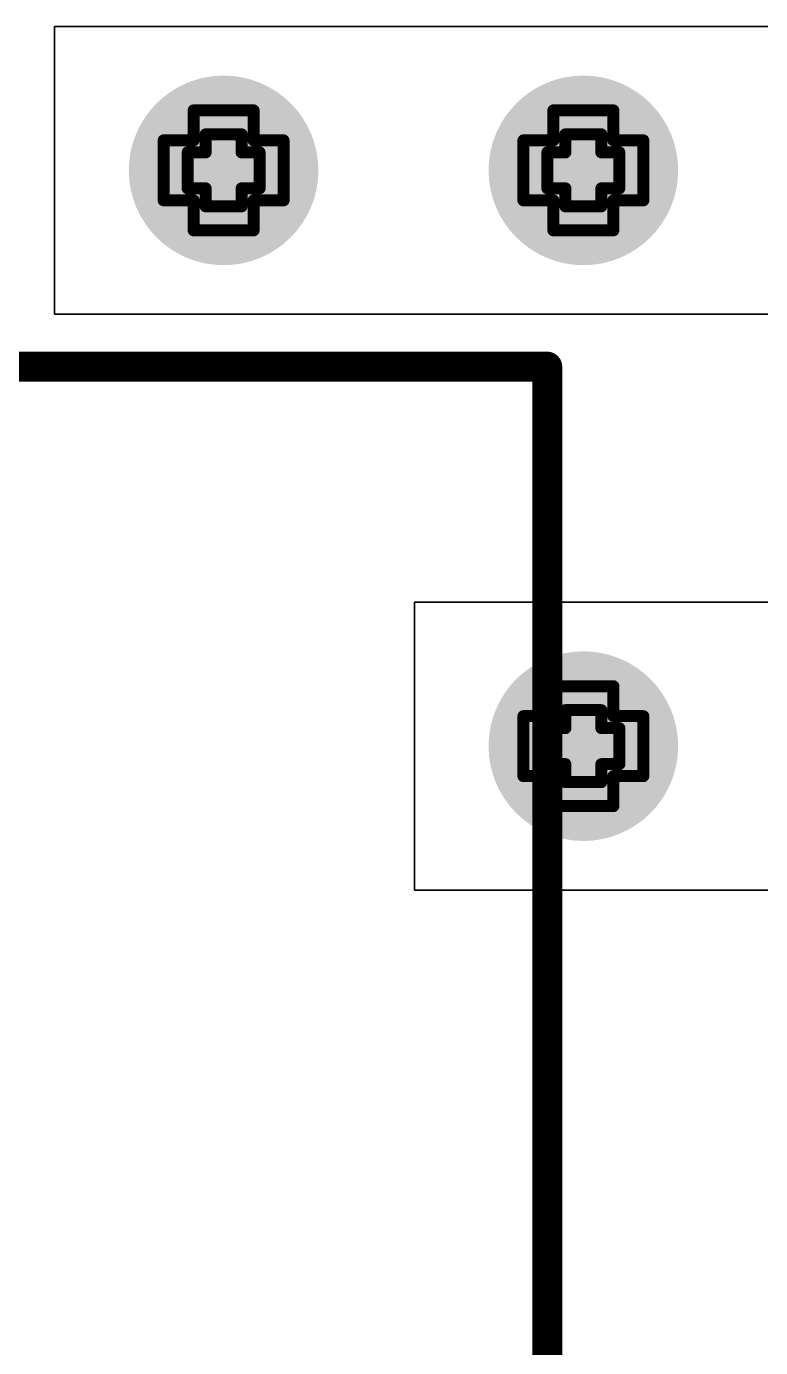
# Model space of a CAD drawing. Header units: inches. Extents: x -7 to 5163, y -3 to 5149.
# Drawn here: x 32.21 to 35.32, y 145.59 to 151.18 of the extents above; entities that cross this region are included whole.
import ezdxf

# ---------------------------------------------------------------- set-up
doc = ezdxf.new("R2010")
doc.units = ezdxf.units.IN
for name, color, linetype in [('Bottom Layer', 5, 'Continuous'), ('Bottom Solder', 6, 'Continuous'), ('Drill Drawing', 1, 'Continuous'), ('GND', 76, 'Continuous'), ('PWR', 16, 'Continuous'), ('Top Layer', 1, 'Continuous'), ('Top Overlay', 2, 'Continuous'), ('Top Solder', 216, 'Continuous'), ('Via Holes', 16, 'Continuous')]:
    doc.layers.add(name, color=color, linetype=linetype)

# ---------------------------------------------------------------- blocks, each defined once
blk = doc.blocks.new('SRP1270_4R7M_44')
at = {"layer": 'Top Overlay'}
for points in [[(6.8834, -2.3114, 0.127, 0.127, 0), (6.8834, -6.8834, 0.127, 0.127, 0)], [(-6.9088, -6.8834, 0.127, 0.127, 0), (6.8834, -6.8834, 0.127, 0.127, 0)]]:
    blk.add_lwpolyline(points, format="xyseb", dxfattribs=at)
blk.add_lwpolyline([(6.8516, -6.8834, 0.0635, 0.0635, 1), (6.9151, -6.8834, 0.0635, 0.0635, 1)], format="xyseb", close=True, dxfattribs=at)
blk.add_lwpolyline([(6.8516, -6.8834, 0.0635, 0.0635, 1), (6.9151, -6.8834, 0.0635, 0.0635, 1)], format="xyseb", close=True, dxfattribs=at)

msp = doc.modelspace()

# ---------------------------------------------------------------- hatches: boundary and pattern name
at = {"layer": 'Bottom Layer'}
h = msp.add_hatch(color=5, dxfattribs=at)
edge = h.paths.add_edge_path()
edge.add_arc((33.0454, 150.5712), 0.3, 0, 360)
h = msp.add_hatch(color=5, dxfattribs=at)
edge = h.paths.add_edge_path()
edge.add_arc((34.5694, 150.5712), 0.3, 0, 360)
h = msp.add_hatch(color=5, dxfattribs=at)
edge = h.paths.add_edge_path()
edge.add_arc((34.5694, 148.1328), 0.3, 0, 360)
at = {"layer": 'Bottom Solder'}
h = msp.add_hatch(color=6, dxfattribs=at)
edge = h.paths.add_edge_path()
edge.add_arc((33.0454, 150.5712), 0.4016, 0, 360)
h = msp.add_hatch(color=6, dxfattribs=at)
edge = h.paths.add_edge_path()
edge.add_arc((34.5694, 150.5712), 0.4016, 0, 360)
h = msp.add_hatch(color=6, dxfattribs=at)
edge = h.paths.add_edge_path()
edge.add_arc((34.5694, 148.1328), 0.4016, 0, 360)
at = {"layer": 'GND'}
h = msp.add_hatch(color=76, dxfattribs=at)
edge = h.paths.add_edge_path()
edge.add_arc((33.0454, 150.5712), 0.3, 0, 360)
h = msp.add_hatch(color=76, dxfattribs=at)
edge = h.paths.add_edge_path()
edge.add_arc((34.5694, 150.5712), 0.3, 0, 360)
h = msp.add_hatch(color=76, dxfattribs=at)
edge = h.paths.add_edge_path()
edge.add_arc((34.5694, 148.1328), 0.3, 0, 360)
at = {"layer": 'PWR'}
h = msp.add_hatch(color=16, dxfattribs=at)
edge = h.paths.add_edge_path()
edge.add_arc((33.0454, 150.5712), 0.3, 0, 360)
h = msp.add_hatch(color=16, dxfattribs=at)
edge = h.paths.add_edge_path()
edge.add_arc((34.5694, 150.5712), 0.3, 0, 360)
h = msp.add_hatch(color=16, dxfattribs=at)
edge = h.paths.add_edge_path()
edge.add_arc((34.5694, 148.1328), 0.3, 0, 360)
at = {"layer": 'Top Layer'}
h = msp.add_hatch(color=1, dxfattribs=at)
edge = h.paths.add_edge_path()
edge.add_arc((33.0454, 150.5712), 0.3, 0, 360)
h = msp.add_hatch(color=1, dxfattribs=at)
edge = h.paths.add_edge_path()
edge.add_arc((34.5694, 150.5712), 0.3, 0, 360)
h = msp.add_hatch(color=1, dxfattribs=at)
edge = h.paths.add_edge_path()
edge.add_arc((34.5694, 148.1328), 0.3, 0, 360)
at = {"layer": 'Top Solder'}
h = msp.add_hatch(color=216, dxfattribs=at)
edge = h.paths.add_edge_path()
edge.add_arc((33.0454, 150.5712), 0.4016, 0, 360)
h = msp.add_hatch(color=216, dxfattribs=at)
edge = h.paths.add_edge_path()
edge.add_arc((34.5694, 150.5712), 0.4016, 0, 360)
h = msp.add_hatch(color=216, dxfattribs=at)
edge = h.paths.add_edge_path()
edge.add_arc((34.5694, 148.1328), 0.4016, 0, 360)
at = {"layer": 'Via Holes'}
h = msp.add_hatch(color=7, dxfattribs=at)
edge = h.paths.add_edge_path()
edge.add_arc((33.0454, 150.5712), 0.15, 0, 360)
h = msp.add_hatch(color=7, dxfattribs=at)
edge = h.paths.add_edge_path()
edge.add_arc((34.5694, 150.5712), 0.15, 0, 360)
h = msp.add_hatch(color=7, dxfattribs=at)
edge = h.paths.add_edge_path()
edge.add_arc((34.5694, 148.1328), 0.15, 0, 360)

# ---------------------------------------------------------------- linework, layer by layer
at = {"layer": 'Drill Drawing'}
for points in [[(32.9184, 150.6982, 0.0508, 0.0508, 0), (32.9184, 150.8252, 0.0508, 0.0508, 0)], [(32.9184, 150.8252, 0.0508, 0.0508, 0), (33.1724, 150.8252, 0.0508, 0.0508, 0)], [(33.1724, 150.6982, 0.0508, 0.0508, 0), (33.1724, 150.8252, 0.0508, 0.0508, 0)], [(34.4424, 150.6982, 0.0508, 0.0508, 0), (34.4424, 150.8252, 0.0508, 0.0508, 0)], [(34.4424, 150.8252, 0.0508, 0.0508, 0), (34.6964, 150.8252, 0.0508, 0.0508, 0)], [(34.6964, 150.6982, 0.0508, 0.0508, 0), (34.6964, 150.8252, 0.0508, 0.0508, 0)], [(32.9692, 150.6474, 0.0508, 0.0508, 0), (32.9692, 150.7236, 0.0508, 0.0508, 0)], [(32.9692, 150.7236, 0.0508, 0.0508, 0), (33.1216, 150.7236, 0.0508, 0.0508, 0)], [(33.1216, 150.6474, 0.0508, 0.0508, 0), (33.1216, 150.7236, 0.0508, 0.0508, 0)], [(34.4932, 150.6474, 0.0508, 0.0508, 0), (34.4932, 150.7236, 0.0508, 0.0508, 0)], [(34.4932, 150.7236, 0.0508, 0.0508, 0), (34.6456, 150.7236, 0.0508, 0.0508, 0)], [(34.6456, 150.6474, 0.0508, 0.0508, 0), (34.6456, 150.7236, 0.0508, 0.0508, 0)], [(32.7914, 150.4442, 0.0508, 0.0508, 0), (32.7914, 150.6982, 0.0508, 0.0508, 0)], [(32.7914, 150.6982, 0.0508, 0.0508, 0), (32.9184, 150.6982, 0.0508, 0.0508, 0)], [(33.1724, 150.6982, 0.0508, 0.0508, 0), (33.2994, 150.6982, 0.0508, 0.0508, 0)], [(33.2994, 150.4442, 0.0508, 0.0508, 0), (33.2994, 150.6982, 0.0508, 0.0508, 0)], [(34.3154, 150.4442, 0.0508, 0.0508, 0), (34.3154, 150.6982, 0.0508, 0.0508, 0)], [(34.3154, 150.6982, 0.0508, 0.0508, 0), (34.4424, 150.6982, 0.0508, 0.0508, 0)], [(34.6964, 150.6982, 0.0508, 0.0508, 0), (34.8234, 150.6982, 0.0508, 0.0508, 0)], [(34.8234, 150.4442, 0.0508, 0.0508, 0), (34.8234, 150.6982, 0.0508, 0.0508, 0)], [(32.893, 150.495, 0.0508, 0.0508, 0), (32.893, 150.6474, 0.0508, 0.0508, 0)], [(32.893, 150.6474, 0.0508, 0.0508, 0), (32.9692, 150.6474, 0.0508, 0.0508, 0)], [(33.1216, 150.6474, 0.0508, 0.0508, 0), (33.1978, 150.6474, 0.0508, 0.0508, 0)], [(33.1978, 150.495, 0.0508, 0.0508, 0), (33.1978, 150.6474, 0.0508, 0.0508, 0)], [(34.417, 150.495, 0.0508, 0.0508, 0), (34.417, 150.6474, 0.0508, 0.0508, 0)], [(34.417, 150.6474, 0.0508, 0.0508, 0), (34.4932, 150.6474, 0.0508, 0.0508, 0)], [(34.6456, 150.6474, 0.0508, 0.0508, 0), (34.7218, 150.6474, 0.0508, 0.0508, 0)], [(34.7218, 150.495, 0.0508, 0.0508, 0), (34.7218, 150.6474, 0.0508, 0.0508, 0)], [(32.893, 150.495, 0.0508, 0.0508, 0), (32.9692, 150.495, 0.0508, 0.0508, 0)], [(32.9692, 150.4188, 0.0508, 0.0508, 0), (32.9692, 150.495, 0.0508, 0.0508, 0)], [(33.1216, 150.495, 0.0508, 0.0508, 0), (33.1978, 150.495, 0.0508, 0.0508, 0)], [(33.1216, 150.4188, 0.0508, 0.0508, 0), (33.1216, 150.495, 0.0508, 0.0508, 0)], [(34.417, 150.495, 0.0508, 0.0508, 0), (34.4932, 150.495, 0.0508, 0.0508, 0)], [(34.4932, 150.4188, 0.0508, 0.0508, 0), (34.4932, 150.495, 0.0508, 0.0508, 0)], [(34.6456, 150.495, 0.0508, 0.0508, 0), (34.7218, 150.495, 0.0508, 0.0508, 0)], [(34.6456, 150.4188, 0.0508, 0.0508, 0), (34.6456, 150.495, 0.0508, 0.0508, 0)], [(32.7914, 150.4442, 0.0508, 0.0508, 0), (32.9184, 150.4442, 0.0508, 0.0508, 0)], [(32.9184, 150.3172, 0.0508, 0.0508, 0), (32.9184, 150.4442, 0.0508, 0.0508, 0)], [(33.1724, 150.4442, 0.0508, 0.0508, 0), (33.2994, 150.4442, 0.0508, 0.0508, 0)], [(33.1724, 150.3172, 0.0508, 0.0508, 0), (33.1724, 150.4442, 0.0508, 0.0508, 0)], [(34.3154, 150.4442, 0.0508, 0.0508, 0), (34.4424, 150.4442, 0.0508, 0.0508, 0)], [(34.4424, 150.3172, 0.0508, 0.0508, 0), (34.4424, 150.4442, 0.0508, 0.0508, 0)], [(34.6964, 150.4442, 0.0508, 0.0508, 0), (34.8234, 150.4442, 0.0508, 0.0508, 0)], [(34.6964, 150.3172, 0.0508, 0.0508, 0), (34.6964, 150.4442, 0.0508, 0.0508, 0)], [(32.9692, 150.4188, 0.0508, 0.0508, 0), (33.1216, 150.4188, 0.0508, 0.0508, 0)], [(34.4932, 150.4188, 0.0508, 0.0508, 0), (34.6456, 150.4188, 0.0508, 0.0508, 0)], [(32.9184, 150.3172, 0.0508, 0.0508, 0), (33.1724, 150.3172, 0.0508, 0.0508, 0)], [(34.4424, 150.3172, 0.0508, 0.0508, 0), (34.6964, 150.3172, 0.0508, 0.0508, 0)], [(34.4424, 148.2598, 0.0508, 0.0508, 0), (34.4424, 148.3868, 0.0508, 0.0508, 0)], [(34.4424, 148.3868, 0.0508, 0.0508, 0), (34.6964, 148.3868, 0.0508, 0.0508, 0)], [(34.6964, 148.2598, 0.0508, 0.0508, 0), (34.6964, 148.3868, 0.0508, 0.0508, 0)], [(34.3154, 148.0058, 0.0508, 0.0508, 0), (34.3154, 148.2598, 0.0508, 0.0508, 0)], [(34.3154, 148.2598, 0.0508, 0.0508, 0), (34.4424, 148.2598, 0.0508, 0.0508, 0)], [(34.4932, 148.209, 0.0508, 0.0508, 0), (34.4932, 148.2852, 0.0508, 0.0508, 0)], [(34.4932, 148.2852, 0.0508, 0.0508, 0), (34.6456, 148.2852, 0.0508, 0.0508, 0)], [(34.6456, 148.209, 0.0508, 0.0508, 0), (34.6456, 148.2852, 0.0508, 0.0508, 0)], [(34.6964, 148.2598, 0.0508, 0.0508, 0), (34.8234, 148.2598, 0.0508, 0.0508, 0)], [(34.8234, 148.0058, 0.0508, 0.0508, 0), (34.8234, 148.2598, 0.0508, 0.0508, 0)], [(34.417, 148.0566, 0.0508, 0.0508, 0), (34.417, 148.209, 0.0508, 0.0508, 0)], [(34.417, 148.209, 0.0508, 0.0508, 0), (34.4932, 148.209, 0.0508, 0.0508, 0)], [(34.6456, 148.209, 0.0508, 0.0508, 0), (34.7218, 148.209, 0.0508, 0.0508, 0)], [(34.7218, 148.0566, 0.0508, 0.0508, 0), (34.7218, 148.209, 0.0508, 0.0508, 0)], [(34.417, 148.0566, 0.0508, 0.0508, 0), (34.4932, 148.0566, 0.0508, 0.0508, 0)], [(34.4932, 147.9804, 0.0508, 0.0508, 0), (34.4932, 148.0566, 0.0508, 0.0508, 0)], [(34.6456, 148.0566, 0.0508, 0.0508, 0), (34.7218, 148.0566, 0.0508, 0.0508, 0)], [(34.6456, 147.9804, 0.0508, 0.0508, 0), (34.6456, 148.0566, 0.0508, 0.0508, 0)], [(34.3154, 148.0058, 0.0508, 0.0508, 0), (34.4424, 148.0058, 0.0508, 0.0508, 0)], [(34.4424, 147.8788, 0.0508, 0.0508, 0), (34.4424, 148.0058, 0.0508, 0.0508, 0)], [(34.4932, 147.9804, 0.0508, 0.0508, 0), (34.6456, 147.9804, 0.0508, 0.0508, 0)], [(34.6964, 148.0058, 0.0508, 0.0508, 0), (34.8234, 148.0058, 0.0508, 0.0508, 0)], [(34.6964, 147.8788, 0.0508, 0.0508, 0), (34.6964, 148.0058, 0.0508, 0.0508, 0)], [(34.4424, 147.8788, 0.0508, 0.0508, 0), (34.6964, 147.8788, 0.0508, 0.0508, 0)]]:
    msp.add_lwpolyline(points, format="xyseb", dxfattribs=at)
for points in [[(32.9057, 150.8252, 0.0254, 0.0254, 1), (32.9311, 150.8252, 0.0254, 0.0254, 1)], [(32.9057, 150.8252, 0.0254, 0.0254, 1), (32.9311, 150.8252, 0.0254, 0.0254, 1)], [(33.1597, 150.8252, 0.0254, 0.0254, 1), (33.1851, 150.8252, 0.0254, 0.0254, 1)], [(33.1597, 150.8252, 0.0254, 0.0254, 1), (33.1851, 150.8252, 0.0254, 0.0254, 1)], [(34.4297, 150.8252, 0.0254, 0.0254, 1), (34.4551, 150.8252, 0.0254, 0.0254, 1)], [(34.4297, 150.8252, 0.0254, 0.0254, 1), (34.4551, 150.8252, 0.0254, 0.0254, 1)], [(34.6837, 150.8252, 0.0254, 0.0254, 1), (34.7091, 150.8252, 0.0254, 0.0254, 1)], [(34.6837, 150.8252, 0.0254, 0.0254, 1), (34.7091, 150.8252, 0.0254, 0.0254, 1)], [(32.9565, 150.7236, 0.0254, 0.0254, 1), (32.9819, 150.7236, 0.0254, 0.0254, 1)], [(32.9565, 150.7236, 0.0254, 0.0254, 1), (32.9819, 150.7236, 0.0254, 0.0254, 1)], [(33.1089, 150.7236, 0.0254, 0.0254, 1), (33.1343, 150.7236, 0.0254, 0.0254, 1)], [(33.1089, 150.7236, 0.0254, 0.0254, 1), (33.1343, 150.7236, 0.0254, 0.0254, 1)], [(34.4805, 150.7236, 0.0254, 0.0254, 1), (34.5059, 150.7236, 0.0254, 0.0254, 1)], [(34.4805, 150.7236, 0.0254, 0.0254, 1), (34.5059, 150.7236, 0.0254, 0.0254, 1)], [(34.6329, 150.7236, 0.0254, 0.0254, 1), (34.6583, 150.7236, 0.0254, 0.0254, 1)], [(34.6329, 150.7236, 0.0254, 0.0254, 1), (34.6583, 150.7236, 0.0254, 0.0254, 1)], [(32.7787, 150.6982, 0.0254, 0.0254, 1), (32.8041, 150.6982, 0.0254, 0.0254, 1)], [(32.7787, 150.6982, 0.0254, 0.0254, 1), (32.8041, 150.6982, 0.0254, 0.0254, 1)], [(32.9057, 150.6982, 0.0254, 0.0254, 1), (32.9311, 150.6982, 0.0254, 0.0254, 1)], [(32.9057, 150.6982, 0.0254, 0.0254, 1), (32.9311, 150.6982, 0.0254, 0.0254, 1)], [(33.1597, 150.6982, 0.0254, 0.0254, 1), (33.1851, 150.6982, 0.0254, 0.0254, 1)], [(33.1597, 150.6982, 0.0254, 0.0254, 1), (33.1851, 150.6982, 0.0254, 0.0254, 1)], [(33.2867, 150.6982, 0.0254, 0.0254, 1), (33.3121, 150.6982, 0.0254, 0.0254, 1)], [(33.2867, 150.6982, 0.0254, 0.0254, 1), (33.3121, 150.6982, 0.0254, 0.0254, 1)], [(34.3027, 150.6982, 0.0254, 0.0254, 1), (34.3281, 150.6982, 0.0254, 0.0254, 1)], [(34.3027, 150.6982, 0.0254, 0.0254, 1), (34.3281, 150.6982, 0.0254, 0.0254, 1)], [(34.4297, 150.6982, 0.0254, 0.0254, 1), (34.4551, 150.6982, 0.0254, 0.0254, 1)], [(34.4297, 150.6982, 0.0254, 0.0254, 1), (34.4551, 150.6982, 0.0254, 0.0254, 1)], [(34.6837, 150.6982, 0.0254, 0.0254, 1), (34.7091, 150.6982, 0.0254, 0.0254, 1)], [(34.6837, 150.6982, 0.0254, 0.0254, 1), (34.7091, 150.6982, 0.0254, 0.0254, 1)], [(34.8107, 150.6982, 0.0254, 0.0254, 1), (34.8361, 150.6982, 0.0254, 0.0254, 1)], [(34.8107, 150.6982, 0.0254, 0.0254, 1), (34.8361, 150.6982, 0.0254, 0.0254, 1)], [(32.8803, 150.6474, 0.0254, 0.0254, 1), (32.9057, 150.6474, 0.0254, 0.0254, 1)], [(32.8803, 150.6474, 0.0254, 0.0254, 1), (32.9057, 150.6474, 0.0254, 0.0254, 1)], [(32.9565, 150.6474, 0.0254, 0.0254, 1), (32.9819, 150.6474, 0.0254, 0.0254, 1)], [(32.9565, 150.6474, 0.0254, 0.0254, 1), (32.9819, 150.6474, 0.0254, 0.0254, 1)], [(33.1089, 150.6474, 0.0254, 0.0254, 1), (33.1343, 150.6474, 0.0254, 0.0254, 1)], [(33.1089, 150.6474, 0.0254, 0.0254, 1), (33.1343, 150.6474, 0.0254, 0.0254, 1)], [(33.1851, 150.6474, 0.0254, 0.0254, 1), (33.2105, 150.6474, 0.0254, 0.0254, 1)], [(33.1851, 150.6474, 0.0254, 0.0254, 1), (33.2105, 150.6474, 0.0254, 0.0254, 1)], [(34.4043, 150.6474, 0.0254, 0.0254, 1), (34.4297, 150.6474, 0.0254, 0.0254, 1)], [(34.4043, 150.6474, 0.0254, 0.0254, 1), (34.4297, 150.6474, 0.0254, 0.0254, 1)], [(34.4805, 150.6474, 0.0254, 0.0254, 1), (34.5059, 150.6474, 0.0254, 0.0254, 1)], [(34.4805, 150.6474, 0.0254, 0.0254, 1), (34.5059, 150.6474, 0.0254, 0.0254, 1)], [(34.6329, 150.6474, 0.0254, 0.0254, 1), (34.6583, 150.6474, 0.0254, 0.0254, 1)], [(34.6329, 150.6474, 0.0254, 0.0254, 1), (34.6583, 150.6474, 0.0254, 0.0254, 1)], [(34.7091, 150.6474, 0.0254, 0.0254, 1), (34.7345, 150.6474, 0.0254, 0.0254, 1)], [(34.7091, 150.6474, 0.0254, 0.0254, 1), (34.7345, 150.6474, 0.0254, 0.0254, 1)], [(32.8803, 150.495, 0.0254, 0.0254, 1), (32.9057, 150.495, 0.0254, 0.0254, 1)], [(32.8803, 150.495, 0.0254, 0.0254, 1), (32.9057, 150.495, 0.0254, 0.0254, 1)], [(32.9565, 150.495, 0.0254, 0.0254, 1), (32.9819, 150.495, 0.0254, 0.0254, 1)], [(32.9565, 150.495, 0.0254, 0.0254, 1), (32.9819, 150.495, 0.0254, 0.0254, 1)], [(33.1089, 150.495, 0.0254, 0.0254, 1), (33.1343, 150.495, 0.0254, 0.0254, 1)], [(33.1089, 150.495, 0.0254, 0.0254, 1), (33.1343, 150.495, 0.0254, 0.0254, 1)], [(33.1851, 150.495, 0.0254, 0.0254, 1), (33.2105, 150.495, 0.0254, 0.0254, 1)], [(33.1851, 150.495, 0.0254, 0.0254, 1), (33.2105, 150.495, 0.0254, 0.0254, 1)], [(34.4043, 150.495, 0.0254, 0.0254, 1), (34.4297, 150.495, 0.0254, 0.0254, 1)], [(34.4043, 150.495, 0.0254, 0.0254, 1), (34.4297, 150.495, 0.0254, 0.0254, 1)], [(34.4805, 150.495, 0.0254, 0.0254, 1), (34.5059, 150.495, 0.0254, 0.0254, 1)], [(34.4805, 150.495, 0.0254, 0.0254, 1), (34.5059, 150.495, 0.0254, 0.0254, 1)], [(34.6329, 150.495, 0.0254, 0.0254, 1), (34.6583, 150.495, 0.0254, 0.0254, 1)], [(34.6329, 150.495, 0.0254, 0.0254, 1), (34.6583, 150.495, 0.0254, 0.0254, 1)], [(34.7091, 150.495, 0.0254, 0.0254, 1), (34.7345, 150.495, 0.0254, 0.0254, 1)], [(34.7091, 150.495, 0.0254, 0.0254, 1), (34.7345, 150.495, 0.0254, 0.0254, 1)], [(32.7787, 150.4442, 0.0254, 0.0254, 1), (32.8041, 150.4442, 0.0254, 0.0254, 1)], [(32.7787, 150.4442, 0.0254, 0.0254, 1), (32.8041, 150.4442, 0.0254, 0.0254, 1)], [(32.9057, 150.4442, 0.0254, 0.0254, 1), (32.9311, 150.4442, 0.0254, 0.0254, 1)], [(32.9057, 150.4442, 0.0254, 0.0254, 1), (32.9311, 150.4442, 0.0254, 0.0254, 1)], [(33.1597, 150.4442, 0.0254, 0.0254, 1), (33.1851, 150.4442, 0.0254, 0.0254, 1)], [(33.1597, 150.4442, 0.0254, 0.0254, 1), (33.1851, 150.4442, 0.0254, 0.0254, 1)], [(33.2867, 150.4442, 0.0254, 0.0254, 1), (33.3121, 150.4442, 0.0254, 0.0254, 1)], [(33.2867, 150.4442, 0.0254, 0.0254, 1), (33.3121, 150.4442, 0.0254, 0.0254, 1)], [(34.3027, 150.4442, 0.0254, 0.0254, 1), (34.3281, 150.4442, 0.0254, 0.0254, 1)], [(34.3027, 150.4442, 0.0254, 0.0254, 1), (34.3281, 150.4442, 0.0254, 0.0254, 1)], [(34.4297, 150.4442, 0.0254, 0.0254, 1), (34.4551, 150.4442, 0.0254, 0.0254, 1)], [(34.4297, 150.4442, 0.0254, 0.0254, 1), (34.4551, 150.4442, 0.0254, 0.0254, 1)], [(34.6837, 150.4442, 0.0254, 0.0254, 1), (34.7091, 150.4442, 0.0254, 0.0254, 1)], [(34.6837, 150.4442, 0.0254, 0.0254, 1), (34.7091, 150.4442, 0.0254, 0.0254, 1)], [(34.8107, 150.4442, 0.0254, 0.0254, 1), (34.8361, 150.4442, 0.0254, 0.0254, 1)], [(34.8107, 150.4442, 0.0254, 0.0254, 1), (34.8361, 150.4442, 0.0254, 0.0254, 1)], [(32.9565, 150.4188, 0.0254, 0.0254, 1), (32.9819, 150.4188, 0.0254, 0.0254, 1)], [(32.9565, 150.4188, 0.0254, 0.0254, 1), (32.9819, 150.4188, 0.0254, 0.0254, 1)], [(33.1089, 150.4188, 0.0254, 0.0254, 1), (33.1343, 150.4188, 0.0254, 0.0254, 1)], [(33.1089, 150.4188, 0.0254, 0.0254, 1), (33.1343, 150.4188, 0.0254, 0.0254, 1)], [(34.4805, 150.4188, 0.0254, 0.0254, 1), (34.5059, 150.4188, 0.0254, 0.0254, 1)], [(34.4805, 150.4188, 0.0254, 0.0254, 1), (34.5059, 150.4188, 0.0254, 0.0254, 1)], [(34.6329, 150.4188, 0.0254, 0.0254, 1), (34.6583, 150.4188, 0.0254, 0.0254, 1)], [(34.6329, 150.4188, 0.0254, 0.0254, 1), (34.6583, 150.4188, 0.0254, 0.0254, 1)], [(32.9057, 150.3172, 0.0254, 0.0254, 1), (32.9311, 150.3172, 0.0254, 0.0254, 1)], [(32.9057, 150.3172, 0.0254, 0.0254, 1), (32.9311, 150.3172, 0.0254, 0.0254, 1)], [(33.1597, 150.3172, 0.0254, 0.0254, 1), (33.1851, 150.3172, 0.0254, 0.0254, 1)], [(33.1597, 150.3172, 0.0254, 0.0254, 1), (33.1851, 150.3172, 0.0254, 0.0254, 1)], [(34.4297, 150.3172, 0.0254, 0.0254, 1), (34.4551, 150.3172, 0.0254, 0.0254, 1)], [(34.4297, 150.3172, 0.0254, 0.0254, 1), (34.4551, 150.3172, 0.0254, 0.0254, 1)], [(34.6837, 150.3172, 0.0254, 0.0254, 1), (34.7091, 150.3172, 0.0254, 0.0254, 1)], [(34.6837, 150.3172, 0.0254, 0.0254, 1), (34.7091, 150.3172, 0.0254, 0.0254, 1)], [(34.4297, 148.3868, 0.0254, 0.0254, 1), (34.4551, 148.3868, 0.0254, 0.0254, 1)], [(34.4297, 148.3868, 0.0254, 0.0254, 1), (34.4551, 148.3868, 0.0254, 0.0254, 1)], [(34.6837, 148.3868, 0.0254, 0.0254, 1), (34.7091, 148.3868, 0.0254, 0.0254, 1)], [(34.6837, 148.3868, 0.0254, 0.0254, 1), (34.7091, 148.3868, 0.0254, 0.0254, 1)], [(34.3027, 148.2598, 0.0254, 0.0254, 1), (34.3281, 148.2598, 0.0254, 0.0254, 1)], [(34.3027, 148.2598, 0.0254, 0.0254, 1), (34.3281, 148.2598, 0.0254, 0.0254, 1)], [(34.4297, 148.2598, 0.0254, 0.0254, 1), (34.4551, 148.2598, 0.0254, 0.0254, 1)], [(34.4297, 148.2598, 0.0254, 0.0254, 1), (34.4551, 148.2598, 0.0254, 0.0254, 1)], [(34.4805, 148.2852, 0.0254, 0.0254, 1), (34.5059, 148.2852, 0.0254, 0.0254, 1)], [(34.4805, 148.2852, 0.0254, 0.0254, 1), (34.5059, 148.2852, 0.0254, 0.0254, 1)], [(34.6329, 148.2852, 0.0254, 0.0254, 1), (34.6583, 148.2852, 0.0254, 0.0254, 1)], [(34.6329, 148.2852, 0.0254, 0.0254, 1), (34.6583, 148.2852, 0.0254, 0.0254, 1)], [(34.6837, 148.2598, 0.0254, 0.0254, 1), (34.7091, 148.2598, 0.0254, 0.0254, 1)], [(34.6837, 148.2598, 0.0254, 0.0254, 1), (34.7091, 148.2598, 0.0254, 0.0254, 1)], [(34.8107, 148.2598, 0.0254, 0.0254, 1), (34.8361, 148.2598, 0.0254, 0.0254, 1)], [(34.8107, 148.2598, 0.0254, 0.0254, 1), (34.8361, 148.2598, 0.0254, 0.0254, 1)], [(34.4043, 148.209, 0.0254, 0.0254, 1), (34.4297, 148.209, 0.0254, 0.0254, 1)], [(34.4043, 148.209, 0.0254, 0.0254, 1), (34.4297, 148.209, 0.0254, 0.0254, 1)], [(34.4805, 148.209, 0.0254, 0.0254, 1), (34.5059, 148.209, 0.0254, 0.0254, 1)], [(34.4805, 148.209, 0.0254, 0.0254, 1), (34.5059, 148.209, 0.0254, 0.0254, 1)], [(34.6329, 148.209, 0.0254, 0.0254, 1), (34.6583, 148.209, 0.0254, 0.0254, 1)], [(34.6329, 148.209, 0.0254, 0.0254, 1), (34.6583, 148.209, 0.0254, 0.0254, 1)], [(34.7091, 148.209, 0.0254, 0.0254, 1), (34.7345, 148.209, 0.0254, 0.0254, 1)], [(34.7091, 148.209, 0.0254, 0.0254, 1), (34.7345, 148.209, 0.0254, 0.0254, 1)], [(34.4043, 148.0566, 0.0254, 0.0254, 1), (34.4297, 148.0566, 0.0254, 0.0254, 1)], [(34.4043, 148.0566, 0.0254, 0.0254, 1), (34.4297, 148.0566, 0.0254, 0.0254, 1)], [(34.4805, 148.0566, 0.0254, 0.0254, 1), (34.5059, 148.0566, 0.0254, 0.0254, 1)], [(34.4805, 148.0566, 0.0254, 0.0254, 1), (34.5059, 148.0566, 0.0254, 0.0254, 1)], [(34.6329, 148.0566, 0.0254, 0.0254, 1), (34.6583, 148.0566, 0.0254, 0.0254, 1)], [(34.6329, 148.0566, 0.0254, 0.0254, 1), (34.6583, 148.0566, 0.0254, 0.0254, 1)], [(34.7091, 148.0566, 0.0254, 0.0254, 1), (34.7345, 148.0566, 0.0254, 0.0254, 1)], [(34.7091, 148.0566, 0.0254, 0.0254, 1), (34.7345, 148.0566, 0.0254, 0.0254, 1)], [(34.3027, 148.0058, 0.0254, 0.0254, 1), (34.3281, 148.0058, 0.0254, 0.0254, 1)], [(34.3027, 148.0058, 0.0254, 0.0254, 1), (34.3281, 148.0058, 0.0254, 0.0254, 1)], [(34.4297, 148.0058, 0.0254, 0.0254, 1), (34.4551, 148.0058, 0.0254, 0.0254, 1)], [(34.4297, 148.0058, 0.0254, 0.0254, 1), (34.4551, 148.0058, 0.0254, 0.0254, 1)], [(34.4805, 147.9804, 0.0254, 0.0254, 1), (34.5059, 147.9804, 0.0254, 0.0254, 1)], [(34.4805, 147.9804, 0.0254, 0.0254, 1), (34.5059, 147.9804, 0.0254, 0.0254, 1)], [(34.6329, 147.9804, 0.0254, 0.0254, 1), (34.6583, 147.9804, 0.0254, 0.0254, 1)], [(34.6329, 147.9804, 0.0254, 0.0254, 1), (34.6583, 147.9804, 0.0254, 0.0254, 1)], [(34.6837, 148.0058, 0.0254, 0.0254, 1), (34.7091, 148.0058, 0.0254, 0.0254, 1)], [(34.6837, 148.0058, 0.0254, 0.0254, 1), (34.7091, 148.0058, 0.0254, 0.0254, 1)], [(34.8107, 148.0058, 0.0254, 0.0254, 1), (34.8361, 148.0058, 0.0254, 0.0254, 1)], [(34.8107, 148.0058, 0.0254, 0.0254, 1), (34.8361, 148.0058, 0.0254, 0.0254, 1)], [(34.4297, 147.8788, 0.0254, 0.0254, 1), (34.4551, 147.8788, 0.0254, 0.0254, 1)], [(34.4297, 147.8788, 0.0254, 0.0254, 1), (34.4551, 147.8788, 0.0254, 0.0254, 1)], [(34.6837, 147.8788, 0.0254, 0.0254, 1), (34.7091, 147.8788, 0.0254, 0.0254, 1)], [(34.6837, 147.8788, 0.0254, 0.0254, 1), (34.7091, 147.8788, 0.0254, 0.0254, 1)]]:
    msp.add_lwpolyline(points, format="xyseb", close=True, dxfattribs=at)
at = {"layer": 'PWR'}
for p, q in [((32.3296, 149.9616), (32.3296, 151.1808)), ((32.3296, 151.1808), (38.4302, 151.1808)), ((38.4302, 151.1808), (32.3296, 151.1808)), ((32.3296, 151.1808), (32.3296, 149.9616)), ((38.4302, 149.9616), (32.3296, 149.9616)), ((32.3296, 149.9616), (38.4302, 149.9616)), ((33.8536, 147.5232), (33.8536, 148.7424)), ((33.8536, 148.7424), (38.4302, 148.7424)), ((38.4302, 148.7424), (33.8536, 148.7424)), ((33.8536, 148.7424), (33.8536, 147.5232)), ((38.4302, 147.5232), (33.8536, 147.5232)), ((33.8536, 147.5232), (38.4302, 147.5232))]:
    msp.add_line(p, q, dxfattribs=at)
at = {"layer": 'Top Layer'}
for p, q in [((34.4247, 149.728), (29.8881, 149.728)), ((34.4247, 149.728), (29.8881, 149.728)), ((34.4247, 145.3896), (34.4247, 149.728)), ((34.4247, 145.3896), (34.4247, 149.728))]:
    msp.add_line(p, q, dxfattribs=at)

# ---------------------------------------------------------------- block references
at = {"rotation": 90}
msp.add_blockref('SRP1270_4R7M_44', (27.5329, 142.8565), dxfattribs=at)

doc.saveas('drawing.dxf')
